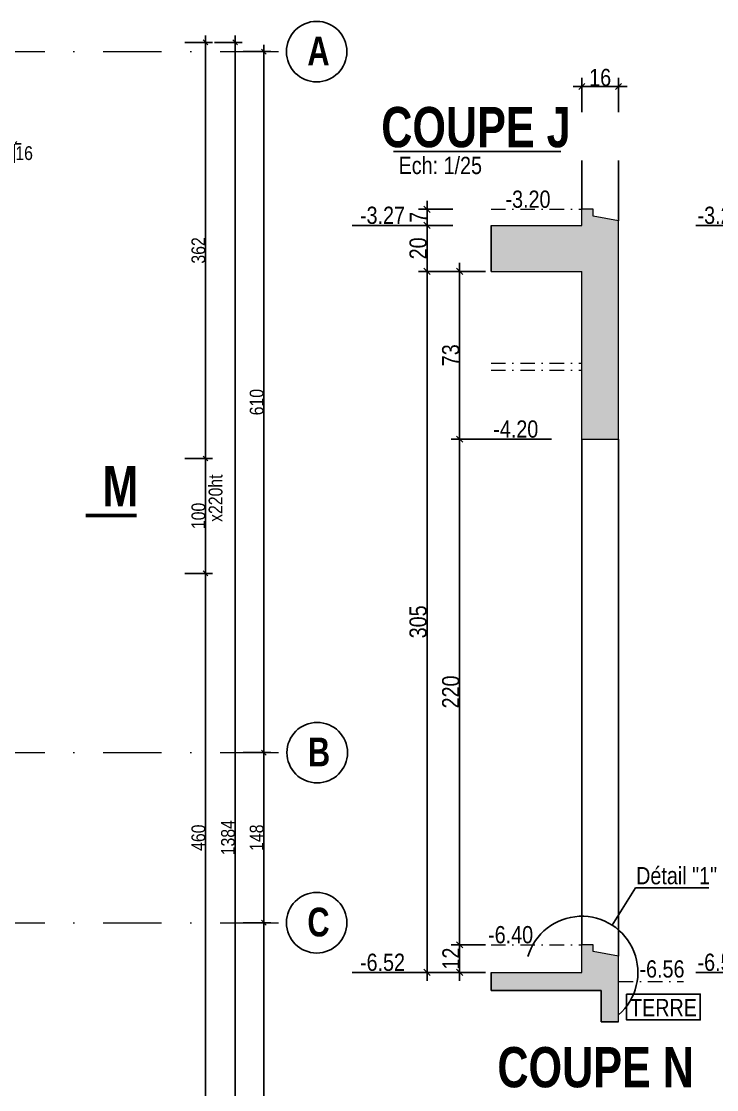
# Model space of a CAD drawing. Header units: millimetres. Extents: x 2049 to 26244, y -43633 to -34245.
# Drawn here: x 6810 to 7415, y -41979 to -41049 of the extents above; entities that cross this region are included whole.
import ezdxf
from ezdxf.enums import TextEntityAlignment as Align

# ---------------------------------------------------------------- set-up
doc = ezdxf.new("R2010")
doc.units = ezdxf.units.MM
doc.linetypes.add('TIRETPTX2', pattern=[50.8, 25.4, -12.7, 0, -12.7])
for name, color, linetype in [('01_cote_gen', 4, 'Continuous'), ('01_linteaux', 2, 'Continuous'), ('01_poch_BN', 9, 'Continuous'), ('01_texte', 230, 'Continuous'), ('AA_COTES', 2, 'Continuous')]:
    doc.layers.add(name, color=color, linetype=linetype)
doc.layers.add('01_murs_coup', color=5, linetype='Continuous', lineweight=60)
doc.layers.add('01_tram_axes', color=2, linetype='TIRETPTX2', lineweight=9)
doc.styles.add('ARIAL NA', font='ARIALN.TTF')
doc.styles.add('impact', font='impact.ttf')
doc.styles.add('STYLE2', font='ARIALN.TTF')
doc.dimstyles.new('JB25', dxfattribs={"dimscale": 0.1, "dimtxt": 150, "dimasz": 15, "dimexe": 0.1, "dimexo": 0.1, "dimgap": 0.09, "dimtad": 1, "dimdec": 1, "dimlfac": 0.5, "dimdsep": 46, "dimtxsty": 'STYLE2', "dimblk1": 'BOND_G', "dimblk2": 'BOND_D', "dimsah": 1, "dimcen": 1.5, "dimdle": 0.01, "dimse1": 1, "dimse2": 1, "dimclrd": 4, "dimclre": 2, "dimclrt": 6, "dimazin": 2, "dimtfac": 2.333333, "dimtdec": 1, "dimtix": 1, "dimtmove": 2, "dimatfit": 3, "dimldrblk": 'BOND_G', "dimfxl": 1, "dimtolj": 1, "dimtzin": 0, "dimarcsym": 0})
doc.dimstyles.new('JB50res', dxfattribs={"dimscale": 0.1, "dimtxt": 120, "dimasz": 12, "dimexe": 0.1, "dimexo": 0.1, "dimgap": 0.09, "dimtad": 1, "dimdec": 1, "dimdsep": 46, "dimtxsty": 'STYLE2', "dimblk1": 'BOND_G', "dimblk2": 'BOND_D', "dimsah": 1, "dimcen": 1.5, "dimdle": 0.01, "dimse1": 1, "dimse2": 1, "dimclrd": 4, "dimclre": 2, "dimclrt": 6, "dimazin": 2, "dimtfac": 2.333333, "dimtdec": 1, "dimtix": 1, "dimtmove": 2, "dimatfit": 3, "dimldrblk": 'BOND_G', "dimfxl": 1, "dimtolj": 1, "dimtzin": 0, "dimarcsym": 0})

# ---------------------------------------------------------------- blocks, each defined once
blk = doc.blocks.new('BOND_G')
at = {"layer": 'AA_COTES', "color": 0}
for p, q in [((0, -5), (0, 15)), ((5, 0), (-5, 0)), ((1.77, 1.77), (-1.77, -1.77))]:
    blk.add_line(p, q, dxfattribs=at)
blk = doc.blocks.new('BOND_D')
at = {"layer": 'AA_COTES', "color": 0}
for p, q in [((5, 0), (-5, 0)), ((-1.77, -1.77), (1.77, 1.77)), ((0, 5), (0, -15))]:
    blk.add_line(p, q, dxfattribs=at)
blk = doc.blocks.new('*D5193')
at = {"layer": '01_cote_gen', "color": 4, "lineweight": -2, "ltscale": 0.1, "transparency": 16777216}
blk.add_line((6970.48, -41068.81), (6970.48, -41428.41), dxfattribs=at)
at = {"layer": 'Defpoints', "color": 0, "ltscale": 0.1, "transparency": 16777216}
for p in [(6882.16, -41067.61), (6945.84, -41429.61), (6970.48, -41429.61)]:
    blk.add_point(p, dxfattribs=at)
at = {"layer": '01_cote_gen', "color": 4, "lineweight": -2, "ltscale": 0.1, "transparency": 16777216, "xscale": 1.2, "yscale": 1.2, "zscale": 1.2}
for name, p, rotation in [('BOND_G', (6970.48, -41067.61), 90), ('BOND_D', (6970.48, -41429.61), 270)]:
    blk.add_blockref(name, p, dxfattribs=dict(at, rotation=rotation))
at = {"layer": '01_cote_gen', "color": 6, "ltscale": 0.1, "transparency": 16777216, "insert": (6964.34, -41248.61), "char_height": 12, "attachment_point": 5, "rotation": 90, "style": 'STYLE2'}
blk.add_mtext('\\A1;362', dxfattribs=at)
blk = doc.blocks.new('*D5194')
at = {"layer": '01_cote_gen', "color": 4, "lineweight": -2, "ltscale": 0.1, "transparency": 16777216}
blk.add_line((6970.48, -41430.81), (6970.48, -41528.41), dxfattribs=at)
at = {"layer": 'Defpoints', "color": 0, "ltscale": 0.1, "transparency": 16777216}
for p in [(6945.84, -41429.61), (6945.84, -41529.61), (6970.48, -41529.61)]:
    blk.add_point(p, dxfattribs=at)
at = {"layer": '01_cote_gen', "color": 4, "lineweight": -2, "ltscale": 0.1, "transparency": 16777216, "xscale": 1.2, "yscale": 1.2, "zscale": 1.2}
for name, p, rotation in [('BOND_G', (6970.48, -41429.61), 90), ('BOND_D', (6970.48, -41529.61), 270)]:
    blk.add_blockref(name, p, dxfattribs=dict(at, rotation=rotation))
at = {"layer": '01_cote_gen', "color": 6, "ltscale": 0.1, "transparency": 16777216, "insert": (6964.34, -41479.61), "char_height": 12, "attachment_point": 5, "rotation": 90, "style": 'STYLE2'}
blk.add_mtext('\\A1;100', dxfattribs=at)
blk = doc.blocks.new('*D5195')
at = {"layer": '01_cote_gen', "color": 4, "lineweight": -2, "ltscale": 0.1, "transparency": 16777216}
blk.add_line((6970.48, -41530.81), (6970.48, -41988.41), dxfattribs=at)
at = {"layer": 'Defpoints', "color": 0, "ltscale": 0.1, "transparency": 16777216}
for p in [(6945.84, -41529.61), (6882.16, -41989.61), (6970.48, -41989.61)]:
    blk.add_point(p, dxfattribs=at)
at = {"layer": '01_cote_gen', "color": 4, "lineweight": -2, "ltscale": 0.1, "transparency": 16777216, "xscale": 1.2, "yscale": 1.2, "zscale": 1.2}
for name, p, rotation in [('BOND_G', (6970.48, -41529.61), 90), ('BOND_D', (6970.48, -41989.61), 270)]:
    blk.add_blockref(name, p, dxfattribs=dict(at, rotation=rotation))
at = {"layer": '01_cote_gen', "color": 6, "ltscale": 0.1, "transparency": 16777216, "insert": (6964.34, -41759.61), "char_height": 12, "attachment_point": 5, "rotation": 90, "style": 'STYLE2'}
blk.add_mtext('\\A1;460', dxfattribs=at)
blk = doc.blocks.new('*D5198')
at = {"layer": '01_cote_gen', "color": 4, "lineweight": -2, "ltscale": 0.1, "transparency": 16777216}
blk.add_line((6996.23, -41068.81), (6996.23, -42450.41), dxfattribs=at)
at = {"layer": 'Defpoints', "color": 0, "ltscale": 0.1, "transparency": 16777216}
for p in [(6976.48, -41067.61), (6976.48, -42451.61), (6996.23, -42451.61)]:
    blk.add_point(p, dxfattribs=at)
at = {"layer": '01_cote_gen', "color": 4, "lineweight": -2, "ltscale": 0.1, "transparency": 16777216, "xscale": 1.2, "yscale": 1.2, "zscale": 1.2}
for name, p, rotation in [('BOND_G', (6996.23, -41067.61), 90), ('BOND_D', (6996.23, -42451.61), 270)]:
    blk.add_blockref(name, p, dxfattribs=dict(at, rotation=rotation))
at = {"layer": '01_cote_gen', "color": 6, "ltscale": 0.1, "transparency": 16777216, "insert": (6990.1, -41759.61), "char_height": 12, "attachment_point": 5, "rotation": 90, "style": 'STYLE2'}
blk.add_mtext('\\A1;1384', dxfattribs=at)
blk = doc.blocks.new('*D7184')
at = {"layer": '01_cote_gen', "color": 4, "lineweight": -2, "ltscale": 200, "transparency": 16777216}
blk.add_line((6789.25, -41155.98), (6802.85, -41155.98), dxfattribs=at)
at = {"layer": 'Defpoints', "color": 0, "ltscale": 200, "transparency": 16777216}
for p in [(6804.05, -41155.98), (6788.05, -41223.69), (6804.05, -41223.69)]:
    blk.add_point(p, dxfattribs=at)
at = {"layer": '01_cote_gen', "color": 4, "lineweight": -2, "ltscale": 200, "transparency": 16777216, "xscale": 1.2, "yscale": 1.2, "zscale": 1.2, "rotation": 180}
blk.add_blockref('BOND_G', (6788.05, -41155.98), dxfattribs=at)
at = {"layer": '01_cote_gen', "color": 4, "lineweight": -2, "ltscale": 200, "transparency": 16777216, "xscale": 1.2, "yscale": 1.2, "zscale": 1.2}
blk.add_blockref('BOND_D', (6804.05, -41155.98), dxfattribs=at)
at = {"layer": '01_cote_gen', "color": 6, "ltscale": 200, "transparency": 16777216, "insert": (6812.63, -41164.02), "char_height": 12, "attachment_point": 5, "style": 'STYLE2'}
blk.add_mtext('\\A1;16', dxfattribs=at)
blk = doc.blocks.new('*D7450')
at = {"layer": '01_cote_gen', "color": 4, "lineweight": -2, "ltscale": 200, "transparency": 16777216}
blk.add_line((7021.17, -41076.81), (7021.17, -41684.41), dxfattribs=at)
at = {"layer": 'Defpoints', "color": 0, "ltscale": 200, "transparency": 16777216}
for p in [(7021.44, -41075.61), (7021.17, -41685.61), (7021.44, -41685.61)]:
    blk.add_point(p, dxfattribs=at)
at = {"layer": '01_cote_gen', "color": 4, "lineweight": -2, "ltscale": 200, "transparency": 16777216, "xscale": 1.2, "yscale": 1.2, "zscale": 1.2}
for name, p, rotation in [('BOND_G', (7021.17, -41075.61), 90), ('BOND_D', (7021.17, -41685.61), 270)]:
    blk.add_blockref(name, p, dxfattribs=dict(at, rotation=rotation))
at = {"layer": '01_cote_gen', "color": 6, "ltscale": 200, "transparency": 16777216, "insert": (7015.04, -41380.61), "char_height": 12, "attachment_point": 5, "rotation": 90, "style": 'STYLE2'}
blk.add_mtext('\\A1;610', dxfattribs=at)
blk = doc.blocks.new('*D7451')
at = {"layer": '01_cote_gen', "color": 4, "lineweight": -2, "ltscale": 200, "transparency": 16777216}
blk.add_line((7021.17, -41686.81), (7021.17, -41832.41), dxfattribs=at)
at = {"layer": 'Defpoints', "color": 0, "ltscale": 200, "transparency": 16777216}
for p in [(7021.44, -41685.61), (7021.17, -41833.61), (7021.17, -41833.61)]:
    blk.add_point(p, dxfattribs=at)
at = {"layer": '01_cote_gen', "color": 4, "lineweight": -2, "ltscale": 200, "transparency": 16777216, "xscale": 1.2, "yscale": 1.2, "zscale": 1.2}
for name, p, rotation in [('BOND_G', (7021.17, -41685.61), 90), ('BOND_D', (7021.17, -41833.61), 270)]:
    blk.add_blockref(name, p, dxfattribs=dict(at, rotation=rotation))
at = {"layer": '01_cote_gen', "color": 6, "ltscale": 200, "transparency": 16777216, "insert": (7015.04, -41759.61), "char_height": 12, "attachment_point": 5, "rotation": 90, "style": 'STYLE2'}
blk.add_mtext('\\A1;148', dxfattribs=at)
blk = doc.blocks.new('*D7452')
at = {"layer": '01_cote_gen', "color": 4, "lineweight": -2, "ltscale": 200, "transparency": 16777216}
blk.add_line((7021.17, -41834.81), (7021.17, -42442.41), dxfattribs=at)
at = {"layer": 'Defpoints', "color": 0, "ltscale": 200, "transparency": 16777216}
for p in [(7021.17, -41833.61), (7021.17, -42443.61), (7021.17, -42443.61)]:
    blk.add_point(p, dxfattribs=at)
at = {"layer": '01_cote_gen', "color": 4, "lineweight": -2, "ltscale": 200, "transparency": 16777216, "xscale": 1.2, "yscale": 1.2, "zscale": 1.2}
for name, p, rotation in [('BOND_G', (7021.17, -41833.61), 90), ('BOND_D', (7021.17, -42443.61), 270)]:
    blk.add_blockref(name, p, dxfattribs=dict(at, rotation=rotation))
at = {"layer": '01_cote_gen', "color": 6, "ltscale": 200, "transparency": 16777216, "insert": (7015.04, -42138.61), "char_height": 12, "attachment_point": 5, "rotation": 90, "style": 'STYLE2'}
blk.add_mtext('\\A1;610', dxfattribs=at)
blk = doc.blocks.new('*D7921')
at = {"layer": '01_cote_gen', "color": 4, "lineweight": -2, "ltscale": 200, "transparency": 16777216}
blk.add_line((7163.22, -41875.3), (7163.22, -41268.3), dxfattribs=at)
at = {"layer": 'Defpoints', "color": 0, "ltscale": 200, "transparency": 16777216}
for p in [(7163.22, -41266.8), (7218.94, -41266.8), (7185.72, -41876.8)]:
    blk.add_point(p, dxfattribs=at)
at = {"layer": '01_cote_gen', "color": 4, "lineweight": -2, "ltscale": 200, "transparency": 16777216, "xscale": 1.5, "yscale": 1.5, "zscale": 1.5}
for name, p, rotation in [('BOND_D', (7163.22, -41266.8), 90), ('BOND_G', (7163.22, -41876.8), 270)]:
    blk.add_blockref(name, p, dxfattribs=dict(at, rotation=rotation))
at = {"layer": '01_cote_gen', "color": 6, "ltscale": 200, "transparency": 16777216, "insert": (7155.56, -41571.8), "char_height": 15, "attachment_point": 5, "rotation": 90, "style": 'STYLE2'}
blk.add_mtext('\\A1;305', dxfattribs=at)
blk = doc.blocks.new('*D7922')
at = {"layer": '01_cote_gen', "color": 4, "lineweight": -2, "ltscale": 200, "transparency": 16777216}
blk.add_line((7163.22, -41265.3), (7163.22, -41228.3), dxfattribs=at)
at = {"layer": 'Defpoints', "color": 0, "ltscale": 200, "transparency": 16777216}
for p in [(7163.22, -41226.8), (7178.07, -41226.8), (7178.07, -41266.8)]:
    blk.add_point(p, dxfattribs=at)
at = {"layer": '01_cote_gen', "color": 4, "lineweight": -2, "ltscale": 200, "transparency": 16777216, "xscale": 1.5, "yscale": 1.5, "zscale": 1.5}
for name, p, rotation in [('BOND_D', (7163.22, -41226.8), 90), ('BOND_G', (7163.22, -41266.8), 270)]:
    blk.add_blockref(name, p, dxfattribs=dict(at, rotation=rotation))
at = {"layer": '01_cote_gen', "color": 6, "ltscale": 200, "transparency": 16777216, "insert": (7155.56, -41246.8), "char_height": 15, "attachment_point": 5, "rotation": 90, "style": 'STYLE2'}
blk.add_mtext('\\A1;20', dxfattribs=at)
blk = doc.blocks.new('*D7923')
at = {"layer": '01_cote_gen', "color": 4, "lineweight": -2, "ltscale": 200, "transparency": 16777216}
blk.add_line((7191.61, -41875.3), (7191.61, -41854.3), dxfattribs=at)
at = {"layer": 'Defpoints', "color": 0, "ltscale": 200, "transparency": 16777216}
for p in [(7181.26, -41852.8), (7191.61, -41852.8), (7181.26, -41876.8)]:
    blk.add_point(p, dxfattribs=at)
at = {"layer": '01_cote_gen', "color": 4, "lineweight": -2, "ltscale": 200, "transparency": 16777216, "xscale": 1.5, "yscale": 1.5, "zscale": 1.5}
for name, p, rotation in [('BOND_D', (7191.61, -41852.8), 90), ('BOND_G', (7191.61, -41876.8), 270)]:
    blk.add_blockref(name, p, dxfattribs=dict(at, rotation=rotation))
at = {"layer": '01_cote_gen', "color": 6, "ltscale": 200, "transparency": 16777216, "insert": (7184.07, -41864.8), "char_height": 15, "attachment_point": 5, "rotation": 90, "style": 'STYLE2'}
blk.add_mtext('\\A1;12', dxfattribs=at)
blk = doc.blocks.new('*D7920')
at = {"layer": '01_cote_gen', "color": 4, "lineweight": -2, "ltscale": 200, "transparency": 16777216}
blk.add_line((7163.22, -41225.3), (7163.22, -41214.3), dxfattribs=at)
at = {"layer": 'Defpoints', "color": 0, "ltscale": 200, "transparency": 16777216}
for p in [(7162.24, -41212.8), (7163.22, -41212.8), (7162.24, -41226.8)]:
    blk.add_point(p, dxfattribs=at)
at = {"layer": '01_cote_gen', "color": 4, "lineweight": -2, "ltscale": 200, "transparency": 16777216, "xscale": 1.5, "yscale": 1.5, "zscale": 1.5}
for name, p, rotation in [('BOND_D', (7163.22, -41212.8), 90), ('BOND_G', (7163.22, -41226.8), 270)]:
    blk.add_blockref(name, p, dxfattribs=dict(at, rotation=rotation))
at = {"layer": '01_cote_gen', "color": 6, "ltscale": 200, "transparency": 16777216, "insert": (7155.71, -41219.8), "char_height": 15, "attachment_point": 5, "rotation": 90, "style": 'STYLE2'}
blk.add_mtext('\\A1;7', dxfattribs=at)
blk = doc.blocks.new('*D7924')
at = {"layer": '01_cote_gen', "color": 4, "lineweight": -2, "ltscale": 200, "transparency": 16777216}
blk.add_line((7191.61, -41851.3), (7191.61, -41414.3), dxfattribs=at)
at = {"layer": 'Defpoints', "color": 0, "ltscale": 200, "transparency": 16777216}
for p in [(7191.61, -41412.8), (7297.89, -41412.8), (7188.63, -41852.8)]:
    blk.add_point(p, dxfattribs=at)
at = {"layer": '01_cote_gen', "color": 4, "lineweight": -2, "ltscale": 200, "transparency": 16777216, "xscale": 1.5, "yscale": 1.5, "zscale": 1.5}
for name, p, rotation in [('BOND_D', (7191.61, -41412.8), 90), ('BOND_G', (7191.61, -41852.8), 270)]:
    blk.add_blockref(name, p, dxfattribs=dict(at, rotation=rotation))
at = {"layer": '01_cote_gen', "color": 6, "ltscale": 200, "transparency": 16777216, "insert": (7183.94, -41632.8), "char_height": 15, "attachment_point": 5, "rotation": 90, "style": 'STYLE2'}
blk.add_mtext('\\A1;220', dxfattribs=at)
blk = doc.blocks.new('*D7925')
at = {"layer": '01_cote_gen', "color": 4, "lineweight": -2, "ltscale": 200, "transparency": 16777216}
blk.add_line((7191.61, -41411.3), (7191.61, -41268.3), dxfattribs=at)
at = {"layer": 'Defpoints', "color": 0, "ltscale": 200, "transparency": 16777216}
for p in [(7191.61, -41266.8), (7272.27, -41266.8), (7292.22, -41412.8)]:
    blk.add_point(p, dxfattribs=at)
at = {"layer": '01_cote_gen', "color": 4, "lineweight": -2, "ltscale": 200, "transparency": 16777216, "xscale": 1.5, "yscale": 1.5, "zscale": 1.5}
for name, p, rotation in [('BOND_D', (7191.61, -41266.8), 90), ('BOND_G', (7191.61, -41412.8), 270)]:
    blk.add_blockref(name, p, dxfattribs=dict(at, rotation=rotation))
at = {"layer": '01_cote_gen', "color": 6, "ltscale": 200, "transparency": 16777216, "insert": (7183.94, -41339.8), "char_height": 15, "attachment_point": 5, "rotation": 90, "style": 'STYLE2'}
blk.add_mtext('\\A1;73', dxfattribs=at)
blk = doc.blocks.new('*D7938')
at = {"layer": '01_cote_gen', "color": 4, "lineweight": -2, "ltscale": 200, "transparency": 16777216}
blk.add_line((7299.39, -41105.86), (7328.39, -41105.86), dxfattribs=at)
at = {"layer": 'Defpoints', "color": 0, "ltscale": 200, "transparency": 16777216}
for p in [(7329.89, -41105.86), (7297.89, -41170.39), (7329.89, -41170.39)]:
    blk.add_point(p, dxfattribs=at)
at = {"layer": '01_cote_gen', "color": 4, "lineweight": -2, "ltscale": 200, "transparency": 16777216, "xscale": 1.5, "yscale": 1.5, "zscale": 1.5, "rotation": 180}
blk.add_blockref('BOND_G', (7297.89, -41105.86), dxfattribs=at)
at = {"layer": '01_cote_gen', "color": 4, "lineweight": -2, "ltscale": 200, "transparency": 16777216, "xscale": 1.5, "yscale": 1.5, "zscale": 1.5}
blk.add_blockref('BOND_D', (7329.89, -41105.86), dxfattribs=at)
at = {"layer": '01_cote_gen', "color": 6, "ltscale": 200, "transparency": 16777216, "insert": (7313.89, -41098.19), "char_height": 15, "attachment_point": 5, "style": 'STYLE2'}
blk.add_mtext('\\A1;16', dxfattribs=at)

msp = doc.modelspace()

# ---------------------------------------------------------------- hatches: boundary and pattern name
at = {"layer": '01_poch_BN', "ltscale": 200}
h = msp.add_hatch(color=256, dxfattribs=at)
h.dxf.hatch_style = 1
h.paths.add_polyline_path([(7329.89, -41862.8), (7307.89, -41858.66), (7307.89, -41852.8), (7297.89, -41852.8), (7297.89, -41876.8), (7218.94, -41876.8), (7218.94, -41892.47), (7314.76, -41892.47), (7314.76, -41919.9), (7329.89, -41919.9)])
h.paths.add_polyline_path([(7329.89, -41222.8), (7307.89, -41218.66), (7307.89, -41212.8), (7297.89, -41212.8), (7297.89, -41226.8), (7218.94, -41226.8), (7218.94, -41266.8), (7297.89, -41266.8), (7297.89, -41412.8), (7329.89, -41412.8)])

# ---------------------------------------------------------------- linework, layer by layer
at = {"layer": '01_linteaux', "ltscale": 0.1}
for p, q in [((7297.89, -41212.8), (7297.89, -41170.39)), ((7329.89, -41222.8), (7329.89, -41170.39)), ((7297.89, -41852.8), (7297.89, -41412.8)), ((7329.89, -41862.8), (7329.89, -41412.8))]:
    msp.add_line(p, q, dxfattribs=at)
at = {"layer": '01_murs_coup', "linetype": 'Continuous', "lineweight": 5}
for p, q in [((7297.89, -41226.8), (7297.89, -41212.8)), ((7329.89, -41412.8), (7329.89, -41222.8)), ((7218.94, -41226.8), (7297.89, -41226.8)), ((7218.94, -41266.8), (7297.89, -41266.8)), ((7297.89, -41412.8), (7297.89, -41266.8)), ((7297.89, -41412.8), (7329.89, -41412.8)), ((7297.89, -41876.8), (7297.89, -41852.8)), ((7329.89, -41919.9), (7329.89, -41862.8)), ((7218.94, -41876.8), (7297.89, -41876.8))]:
    msp.add_line(p, q, dxfattribs=at)
for points in [[(7329.89, -41222.8), (7307.89, -41218.66), (7307.89, -41212.8), (7297.89, -41212.8)], [(7329.89, -41862.8), (7307.89, -41858.66), (7307.89, -41852.8), (7297.89, -41852.8)]]:
    msp.add_lwpolyline(points, dxfattribs=at)
at = {"layer": '01_poch_BN', "ltscale": 200}
for p, q in [((7218.94, -41226.8), (7218.94, -41266.8)), ((7218.94, -41876.8), (7218.94, -41892.47)), ((7218.94, -41892.47), (7314.76, -41892.47)), ((7314.76, -41892.47), (7314.76, -41919.9)), ((7314.76, -41919.9), (7329.89, -41919.9))]:
    msp.add_line(p, q, dxfattribs=at)
at = {"layer": '01_texte'}
for p, q in [((7134, -41162.37), (7279.6, -41162.37)), ((7098.14, -41226.8), (7155.72, -41226.8)), ((7397.2, -41226.8), (7449.46, -41226.8)), ((7214.11, -41412.8), (7271.69, -41412.8)), ((7324.36, -41835.76), (7344.68, -41803.38)), ((7344.68, -41803.38), (7408.55, -41803.38)), ((7098.14, -41876.8), (7155.72, -41876.8)), ((7397.2, -41876.8), (7449.46, -41876.8))]:
    msp.add_line(p, q, dxfattribs=at)
at = {"layer": '01_texte', "const_width": 3}
msp.add_lwpolyline([(6910.5, -41479.23), (6866.25, -41479.23)], dxfattribs=at)
at = {"layer": '01_texte'}
msp.add_lwpolyline([(7336.82, -41895.62), (7401.01, -41895.62), (7401.01, -41918.15), (7336.82, -41918.15)], close=True, dxfattribs=at)
for centre in [(7067.2, -41075.61), (7067.68, -41685.61), (7067.2, -41833.61)]:
    msp.add_circle(centre, 26.34, dxfattribs=at)
msp.add_arc((7297.89, -41876.8), 48.84, 310.93326, 163.43647, dxfattribs=at)
at = {"layer": '01_tram_axes', "color": 253, "ltscale": 2}
for p, q in [((2406.63, -41075.61), (7041.34, -41075.61)), ((2406.63, -41685.61), (7041.34, -41685.61)), ((2406.63, -41833.61), (7041.34, -41833.61))]:
    msp.add_line(p, q, dxfattribs=at)
at = {"layer": '01_tram_axes', "ltscale": 0.5}
for p, q in [((7218.94, -41212.8), (7297.89, -41212.8)), ((7218.94, -41346.8), (7297.89, -41346.8)), ((7218.94, -41352.8), (7297.89, -41352.8)), ((7218.94, -41852.8), (7297.89, -41852.8)), ((7329.89, -41884.8), (7386.34, -41884.8))]:
    msp.add_line(p, q, dxfattribs=at)

# ---------------------------------------------------------------- texts
at = {"layer": '01_texte'}
for s, height, rotation, style, p in [('A', 25, 0, 'impact', (7059.09, -41087.52)), ('x220ht', 12, 90, 'ARIAL NA', (6985.2, -41484.81)), ('B', 25, 0, 'impact', (7059.57, -41697.52)), ('C', 25, 0, 'impact', (7059.09, -41845.52))]:
    msp.add_text(s, height=height, rotation=rotation, dxfattribs=dict(at, style=style)).set_placement(p)
at = {"layer": '01_texte', "style": 'impact'}
for s, p in [('COUPE J', (7205.81, -41141.27)), ('COUPE N', (7309.97, -41959.28))]:
    msp.add_text(s, height=35, dxfattribs=at).set_placement(p, align=Align.MIDDLE)
at = {"layer": '01_texte'}
for s, style, p in [('Ech: 1/25', 'STYLE2', (7138.47, -41182.15)), ('-3.20', 'ARIAL NA', (7231.52, -41211.5)), ('-3.27', 'ARIAL NA', (7104.9, -41225.5)), ('-3.27', 'ARIAL NA', (7398.64, -41225.5)), ('-4.20', 'ARIAL NA', (7220.87, -41411.5)), ('Détail "1"', 'ARIAL NA', (7345.19, -41800.14)), ('-6.40', 'ARIAL NA', (7216.38, -41851.5)), ('-6.52', 'ARIAL NA', (7104.9, -41875.5)), ('-6.56', 'ARIAL NA', (7348.11, -41881.3)), ('-6.52', 'ARIAL NA', (7398.64, -41875.5)), ('TERRE', 'ARIAL NA', (7339.87, -41914.91))]:
    msp.add_text(s, height=15, dxfattribs=dict(at, style=style)).set_placement(p)
at = {"layer": '01_texte', "style": 'impact'}
msp.add_text('M', height=35, rotation=0, dxfattribs=at).set_placement((6896.4, -41481.74), align=Align.BOTTOM_CENTER)

# ---------------------------------------------------------------- dimensions: what is measured, and where the dimension line sits
at = {"layer": '01_cote_gen', "ltscale": 0.1}
for base, p1, p2, picture, middle in [((6970.48, -41429.61), (6882.16, -41067.61), (6945.84, -41429.61), '*D5193', (6964.34, -41248.61)), ((6996.23, -42451.61), (6976.48, -41067.61), (6976.48, -42451.61), '*D5198', (6990.1, -41759.61)), ((6970.48, -41529.61), (6945.84, -41429.61), (6945.84, -41529.61), '*D5194', (6964.34, -41479.61)), ((6970.48, -41989.61), (6945.84, -41529.61), (6882.16, -41989.61), '*D5195', (6964.34, -41759.61))]:
    dim = msp.add_linear_dim(base=base, p1=p1, p2=p2, angle=90, dimstyle='JB50res', dxfattribs=at)
    dim.commit()
    dim.dimension.update_dxf_attribs({"geometry": picture, "text_midpoint": middle})
at = {"layer": '01_cote_gen', "ltscale": 200}
for base, p1, p2, dimstyle, picture, middle in [((7021.17, -41685.61), (7021.44, -41075.61), (7021.44, -41685.61), 'JB50res', '*D7450', (7015.04, -41380.61)), ((7163.22, -41212.8), (7162.24, -41226.8), (7162.24, -41212.8), 'JB25', '*D7920', (7155.71, -41219.8)), ((7163.22, -41226.8), (7178.07, -41266.8), (7178.07, -41226.8), 'JB25', '*D7922', (7155.56, -41246.8)), ((7163.22, -41266.8), (7185.72, -41876.8), (7218.94, -41266.8), 'JB25', '*D7921', (7155.56, -41571.8)), ((7191.61, -41266.8), (7292.22, -41412.8), (7272.27, -41266.8), 'JB25', '*D7925', (7183.94, -41339.8)), ((7191.61, -41412.8), (7188.63, -41852.8), (7297.89, -41412.8), 'JB25', '*D7924', (7183.94, -41632.8)), ((7021.17, -41833.61), (7021.44, -41685.61), (7021.17, -41833.61), 'JB50res', '*D7451', (7015.04, -41759.61)), ((7021.17, -42443.61), (7021.17, -41833.61), (7021.17, -42443.61), 'JB50res', '*D7452', (7015.04, -42138.61)), ((7191.61, -41852.8), (7181.26, -41876.8), (7181.26, -41852.8), 'JB25', '*D7923', (7184.07, -41864.8))]:
    dim = msp.add_linear_dim(base=base, p1=p1, p2=p2, angle=90, dimstyle=dimstyle, dxfattribs=at)
    dim.commit()
    dim.dimension.update_dxf_attribs({"geometry": picture, "text_midpoint": middle})
dim = msp.add_linear_dim(base=(7329.89, -41105.86), p1=(7297.89, -41170.39), p2=(7329.89, -41170.39), dimstyle='JB25', dxfattribs=at)
dim.commit()
dim.dimension.update_dxf_attribs({"geometry": '*D7938', "text_midpoint": (7313.89, -41098.19)})
dim = msp.add_linear_dim(base=(6804.05, -41155.98), p1=(6788.05, -41223.69), p2=(6804.05, -41223.69), dimstyle='JB50res', dxfattribs=at)
dim.commit()
dim.dimension.update_dxf_attribs({"geometry": '*D7184', "text_midpoint": (6812.63, -41164.02), "dimtype": 160})

doc.saveas('drawing.dxf')
